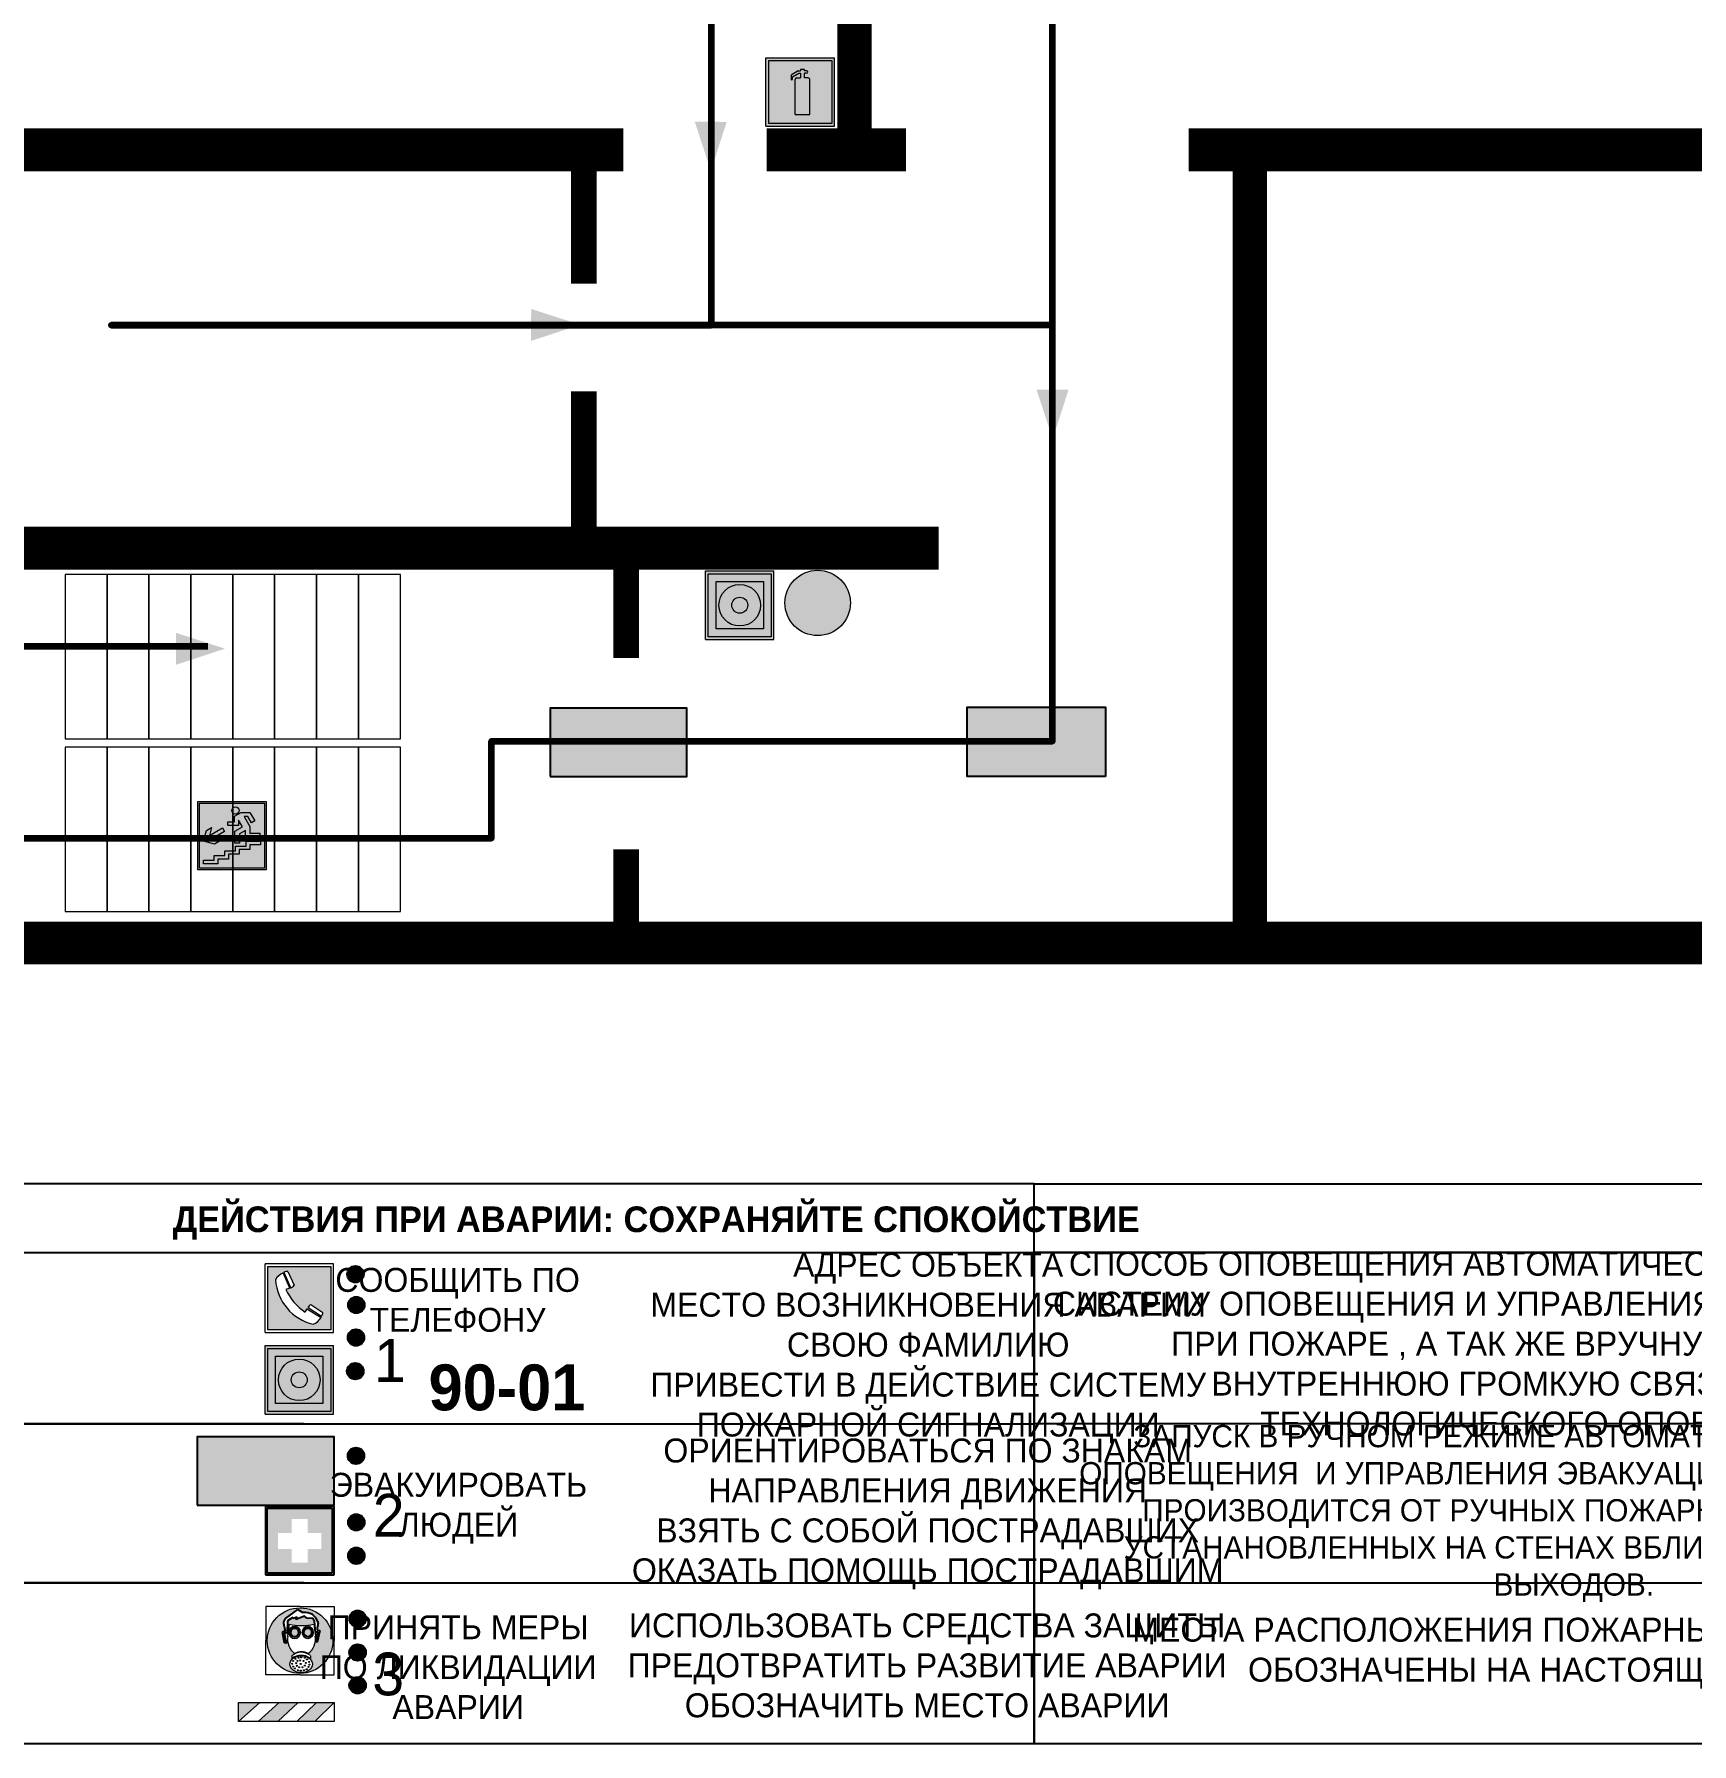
# Model space of a CAD drawing. Header units: millimetres. Extents: x 13114 to 67229, y 22859 to 38520.
# Drawn here: x 24245.7 to 24439.4, y 24697.8 to 24897.6 of the extents above; entities that cross this region are included whole.
import ezdxf

# ---------------------------------------------------------------- set-up
doc = ezdxf.new("R2010")
doc.units = ezdxf.units.MM
doc.layers.add('План_Штампы', color=7, linetype='Continuous')
doc.styles.add('обычный', font='arial.ttf')

# ---------------------------------------------------------------- blocks, each defined once
blk = doc.blocks.new('A$C38D26F80')
h = blk.add_hatch(color=5)
h.dxf.hatch_style = 1
h.paths.add_polyline_path([(-8.77, -4.48, 1), (-0.19, -4.48, 1)])
h.paths.add_polyline_path([(-6.75, -3.58), (-6.75, -3.31), (-6.62, -3.22), (-6.5, -3.22), (-6.42, -3.3), (-6.39, -3.28), (-6.59, -2.23), (-6.59, -2.01), (-6.38, -1.58), (-4.76, -0.4), (-4.13, -0.79, -0.362848), (-2.1, -2.1, -0.201049), (-2.17, -2.48, 0.085434), (-2.26, -3.13), (-1.9, -3.16), (-2.25, -4.7), (-2.4, -4.59), (-2.43, -4.34), (-2.36, -4.34), (-2.14, -3.34), (-2.47, -3.42), (-2.58, -1.95), (-2.77, -1.58), (-3.58, -1.52), (-3.92, -1.26), (-5.05, -1.73), (-4.87, -1.39), (-5.41, -1.6), (-5.41, -1.46), (-6.13, -1.87), (-6.18, -3.5), (-6.56, -3.47), (-6.37, -4.59), (-6.16, -4.43), (-6.16, -4.66), (-6.36, -4.79), (-6.37, -4.8), (-6.51, -4.76)], flags=16)
h.paths.add_polyline_path([(-6.51, -4.76), (-6.36, -4.79), (-6.37, -4.8)], flags=0)
h.paths.add_polyline_path([(-5.92, -2.34, 0.089508), (-2.67, -2.35), (-2.48, -3.88, -0.268602), (-3.4, -6.18, 0.262449), (-5.2, -6.18, -0.268602), (-6.11, -3.88)], flags=16)
edge = h.paths.add_edge_path(flags=16)
edge.add_ellipse((-5.19, -3.41), major_axis=(0, 0.842), ratio=0.848992, start_angle=0, end_angle=360)
edge = h.paths.add_edge_path(flags=0)
edge.add_ellipse((-5.19, -3.39), major_axis=(0, 0.665), ratio=0.853798, start_angle=0, end_angle=360)
edge = h.paths.add_edge_path(flags=0)
edge.add_ellipse((-5.19, -3.4), major_axis=(0, 0.528), ratio=0.864094, start_angle=0, end_angle=360)
edge = h.paths.add_edge_path(flags=16)
edge.add_ellipse((-3.47, -3.4), major_axis=(0, 0.842), ratio=0.848992, start_angle=0, end_angle=360)
h.paths.add_polyline_path([(-3.13, -6.45), (-3.13, -6.84, 0.383174), (-5.57, -6.85), (-5.57, -6.49, -0.369952)], flags=16)
edge = h.paths.add_edge_path(flags=0)
edge.add_ellipse((-3.47, -3.39), major_axis=(0, 0.665), ratio=0.853798, start_angle=0, end_angle=360)
edge = h.paths.add_edge_path(flags=0)
edge.add_ellipse((-3.47, -3.4), major_axis=(0, 0.528), ratio=0.864094, start_angle=0, end_angle=360)
edge = h.paths.add_edge_path(flags=16)
edge.add_ellipse((-4.34, -7.57), major_axis=(-1.48, 0), ratio=0.744955, start_angle=0, end_angle=360)
h.paths.add_polyline_path([(-5.01, -6.85, -1), (-5.15, -6.85, -1)], flags=0)
h.paths.add_polyline_path([(-5.33, -7.14, -1), (-5.47, -7.14, -1)], flags=0)
h.paths.add_polyline_path([(-4.61, -6.71, -1), (-4.74, -6.71, -1)], flags=16)
h.paths.add_polyline_path([(-5.43, -7.51, -1), (-5.57, -7.51, -1)], flags=0)
h.paths.add_polyline_path([(-4.26, -6.67, -1), (-4.4, -6.67, -1)], flags=16)
h.paths.add_polyline_path([(-4.74, -7.14, -1), (-4.88, -7.14, -1)], flags=0)
h.paths.add_polyline_path([(-4.93, -7.43, -1), (-5.07, -7.43, -1)], flags=0)
h.paths.add_polyline_path([(-4.41, -7.07, -1), (-4.54, -7.07, -1)], flags=0)
h.paths.add_polyline_path([(-5.33, -7.87, -1), (-5.46, -7.87, -1)], flags=0)
h.paths.add_polyline_path([(-3.8, -6.71, -1), (-3.94, -6.71, -1)], flags=16)
h.paths.add_polyline_path([(-4.85, -7.78, -1), (-4.98, -7.78, -1)], flags=0)
h.paths.add_polyline_path([(-3.96, -7.14, -1), (-4.1, -7.14, -1)], flags=0)
h.paths.add_polyline_path([(-4.33, -7.53, -1), (-4.47, -7.53, -1)], flags=0)
h.paths.add_polyline_path([(-5.09, -8.12, -1), (-5.23, -8.12, -1)], flags=0)
h.paths.add_polyline_path([(-3.5, -6.94, -1), (-3.64, -6.94, -1)], flags=0)
h.paths.add_polyline_path([(-4.54, -7.97, -1), (-4.68, -7.97, -1)], flags=0)
h.paths.add_polyline_path([(-3.66, -7.39, -1), (-3.8, -7.39, -1)], flags=0)
h.paths.add_polyline_path([(-4.73, -8.35, -1), (-4.86, -8.35, -1)], flags=0)
h.paths.add_polyline_path([(-4.09, -7.96, -1), (-4.23, -7.96, -1)], flags=0)
h.paths.add_polyline_path([(-3.77, -7.74, -1), (-3.91, -7.74, -1)], flags=0)
h.paths.add_polyline_path([(-3.22, -7.27, -1), (-3.35, -7.27, -1)], flags=0)
h.paths.add_polyline_path([(-4.34, -8.4, -1), (-4.47, -8.4, -1)], flags=0)
h.paths.add_polyline_path([(-3.16, -7.61, -1), (-3.3, -7.61, -1)], flags=0)
h.paths.add_polyline_path([(-3.9, -8.35, -1), (-4.04, -8.35, -1)], flags=0)
h.paths.add_polyline_path([(-3.32, -7.91, -1), (-3.46, -7.91, -1)], flags=0)
h.paths.add_polyline_path([(-3.55, -8.23, -1), (-3.69, -8.23, -1)], flags=0)
at = {"color": 5, "lineweight": 5}
for p, q in [((-4.48, 0), (-8.96, 0)), ((-8.96, 0), (-8.96, -4.48)), ((-4.48, 0), (0, 0)), ((0, 0), (0, -4.48)), ((-6.59, -2.01), (-6.38, -1.58)), ((-6.59, -2.23), (-6.59, -2.01)), ((-6.39, -3.28), (-6.59, -2.23)), ((-6.38, -1.58), (-4.76, -0.4)), ((-6.13, -1.87), (-6.18, -3.5)), ((-5.41, -1.46), (-6.13, -1.87)), ((-4.87, -1.39), (-5.41, -1.6)), ((-5.41, -1.6), (-5.41, -1.46)), ((-3.92, -1.26), (-5.05, -1.73)), ((-5.05, -1.73), (-4.87, -1.39)), ((-4.76, -0.4), (-4.13, -0.79)), ((-3.58, -1.52), (-3.92, -1.26)), ((-2.77, -1.58), (-3.58, -1.52)), ((-2.58, -1.95), (-2.77, -1.58)), ((-2.47, -3.42), (-2.58, -1.95)), ((-6.75, -3.31), (-6.62, -3.22)), ((-6.75, -3.58), (-6.75, -3.31)), ((-6.51, -4.76), (-6.75, -3.58)), ((-6.62, -3.22), (-6.5, -3.22)), ((-6.18, -3.5), (-6.56, -3.47)), ((-6.56, -3.47), (-6.37, -4.59)), ((-6.5, -3.22), (-6.42, -3.3)), ((-6.42, -3.3), (-6.39, -3.28)), ((-6.37, -4.59), (-6.16, -4.43)), ((-6.16, -4.43), (-6.16, -4.66)), ((-5.92, -2.34), (-6.11, -3.88)), ((-2.67, -2.34), (-2.48, -3.88)), ((-2.14, -3.34), (-2.47, -3.42)), ((-2.43, -4.34), (-2.4, -4.59)), ((-2.43, -4.34), (-2.36, -4.34)), ((-2.36, -4.34), (-2.14, -3.34)), ((-1.9, -3.16), (-2.26, -3.13)), ((-2.25, -4.7), (-1.9, -3.16)), ((-8.96, -8.96), (-8.96, -4.48)), ((-6.37, -4.8), (-6.51, -4.76)), ((-6.16, -4.66), (-6.37, -4.8)), ((-5.57, -6.49), (-5.57, -6.85)), ((-3.13, -6.45), (-3.13, -6.84)), ((-2.4, -4.59), (-2.25, -4.7)), ((0, -8.96), (0, -4.48)), ((-4.48, -8.96), (-8.96, -8.96)), ((-4.48, -8.96), (0, -8.96))]:
    blk.add_line(p, q, dxfattribs=at)
at = {"color": 5}
for p, q in [((-6.59, -2.01), (-6.38, -1.58)), ((-6.59, -2.23), (-6.59, -2.01)), ((-6.39, -3.28), (-6.59, -2.23)), ((-6.38, -1.58), (-4.76, -0.4)), ((-6.13, -1.87), (-6.18, -3.5)), ((-5.41, -1.46), (-6.13, -1.87)), ((-4.87, -1.39), (-5.41, -1.6)), ((-5.41, -1.6), (-5.41, -1.46)), ((-3.92, -1.26), (-5.05, -1.73)), ((-5.05, -1.73), (-4.87, -1.39)), ((-4.76, -0.4), (-4.13, -0.79)), ((-3.58, -1.52), (-3.92, -1.26)), ((-2.77, -1.58), (-3.58, -1.52)), ((-2.58, -1.95), (-2.77, -1.58)), ((-2.47, -3.42), (-2.58, -1.95)), ((-6.75, -3.31), (-6.62, -3.22)), ((-6.75, -3.58), (-6.75, -3.31)), ((-6.51, -4.76), (-6.75, -3.58)), ((-6.62, -3.22), (-6.5, -3.22)), ((-6.18, -3.5), (-6.56, -3.47)), ((-6.56, -3.47), (-6.37, -4.59)), ((-6.5, -3.22), (-6.42, -3.3)), ((-6.42, -3.3), (-6.39, -3.28)), ((-6.37, -4.59), (-6.16, -4.43)), ((-6.16, -4.43), (-6.16, -4.66)), ((-2.14, -3.34), (-2.47, -3.42)), ((-2.4, -4.59), (-2.43, -4.34)), ((-2.43, -4.34), (-2.36, -4.34)), ((-2.36, -4.34), (-2.14, -3.34)), ((-2.26, -3.13), (-1.9, -3.16)), ((-1.9, -3.16), (-2.25, -4.7)), ((-6.37, -4.8), (-6.51, -4.76)), ((-6.36, -4.79), (-6.51, -4.76)), ((-6.16, -4.66), (-6.37, -4.8)), ((-6.16, -4.66), (-6.36, -4.79)), ((-2.25, -4.7), (-2.4, -4.59))]:
    blk.add_line(p, q, dxfattribs=at)
at = {"color": 5, "lineweight": 5}
for centre, radius in [((-4.48, -4.48), 4.29), ((-4.67, -6.71), 0.0678), ((-4.33, -6.67), 0.0678), ((-3.87, -6.71), 0.0678), ((-5.5, -7.51), 0.0678), ((-5.4, -7.14), 0.0678), ((-5.4, -7.87), 0.0678), ((-5.16, -8.12), 0.0678), ((-5.08, -6.85), 0.0678), ((-5, -7.43), 0.0678), ((-4.91, -7.78), 0.0678), ((-4.81, -7.14), 0.0678), ((-4.79, -8.35), 0.0678), ((-4.61, -7.97), 0.0678), ((-4.47, -7.07), 0.0678), ((-4.4, -7.53), 0.0678), ((-4.4, -8.4), 0.0678), ((-4.16, -7.96), 0.0678), ((-4.03, -7.14), 0.0678), ((-3.97, -8.35), 0.0678), ((-3.84, -7.74), 0.0678), ((-3.73, -7.39), 0.0678), ((-3.62, -8.23), 0.0678), ((-3.57, -6.94), 0.0678), ((-3.39, -7.91), 0.0678), ((-3.28, -7.27), 0.0678), ((-3.23, -7.61), 0.0678)]:
    blk.add_circle(centre, radius, dxfattribs=at)
at = {"color": 5}
for centre, radius, start, end in [((-3.89, -2.66), 1.88, 17.387, 97.1599), ((-2.6, -2.2), 0.511, 326.3906, 11.8614), ((-0.35, -3.07), 1.91, 162.2553, 181.7878)]:
    blk.add_arc(centre, radius, start, end, dxfattribs=at)
at = {"color": 5, "lineweight": 5}
for centre, radius, start, end in [((-2.6, -2.2), 0.513, 326.4781, 11.7739), ((-3.66, -4.24), 2.47, 171.573, 231.7124), ((-4.28, 6.66), 9.15, 259.6987, 280.1569), ((-4.93, -4.24), 2.47, 308.2876, 8.427), ((-0.47, -3.05), 1.79, 161.5846, 182.4584), ((-4.33, -7.88), 1.87, 50.358, 131.5662), ((-4.34, -8.2), 1.82, 48.4943, 132.3565), ((-4.3, -7.78), 1.83, 60.5889, 119.4111)]:
    blk.add_arc(centre, radius, start, end, dxfattribs=at)
for centre, major_axis, ratio in [((-5.19, -3.41), (0, 0.842), 0.848992), ((-5.19, -3.39), (0, 0.665), 0.853798), ((-5.19, -3.4), (0, 0.528), 0.864094), ((-3.47, -3.4), (0, 0.842), 0.848992), ((-3.47, -3.39), (0, 0.665), 0.853798), ((-3.47, -3.4), (0, 0.528), 0.864094), ((-4.34, -7.57), (-1.48, 0), 0.744955)]:
    blk.add_ellipse(centre, major_axis=major_axis, ratio=ratio, dxfattribs=at)
blk = doc.blocks.new('A$C47DD6509')
at = {"lineweight": 5}
for points in [[(-8.69, 0), (-11.19, 0), (-11.19, -2.22)], [(-4.22, 0), (-6.45, 0), (-8.91, -2.22), (-6.61, -2.22)], [(0, 0), (-2.09, 0), (-4.36, -2.22), (-2.29, -2.22)]]:
    blk.add_hatch(color=242, dxfattribs=at).paths.add_polyline_path(points)
at = {"color": 242, "lineweight": 5}
for p, q in [((-11.19, -2.22), (-8.69, 0)), ((-11.19, -2.22), (-11.19, 0)), ((-11.19, 0), (-8.69, 0)), ((-11.19, 0), (0, 0)), ((-8.91, -2.22), (-6.45, 0)), ((-6.61, -2.22), (-4.22, 0)), ((-4.36, -2.22), (-2.09, 0)), ((-2.29, -2.22), (0, 0)), ((0, 0), (0, -2.22)), ((0, -2.22), (-11.19, -2.22))]:
    blk.add_line(p, q, dxfattribs=at)
blk = doc.blocks.new('A$C32E8229D')
at = {"true_color": 0xffffff}
blk.add_hatch(color=7, dxfattribs=at).paths.add_polyline_path([(0, 0), (0, -8), (16, -8), (16, 0)])
h = blk.add_hatch(color=126)
h.paths.add_polyline_path([(0.2, -0.2), (15.8, -0.2), (15.8, -7.8), (0.2, -7.8)])
h.paths.add_polyline_path([(13.49, -2.05), (12.08, -2.05), (11.37, -2.63, 0.162397), (11.29, -2.84), (11.29, -3.63), (10.35, -3.63), (10.35, -4.05), (11.68, -4.05), (11.68, -3.48), (12.26, -4.28), (11.29, -5.1), (11.29, -6.78), (11.85, -6.78), (11.85, -5.44), (12.8, -4.64), (12.8, -5.94), (14.46, -5.94), (14.46, -5.39), (13.45, -5.39), (13.45, -3.97), (12.46, -2.59), (13.15, -2.59), (13.69, -3.34), (14.18, -3)], flags=16)
h.paths.add_polyline_path([(10.74, -1.82, 1), (11.8, -1.82, 1)], flags=16)
h.paths.add_polyline_path([(9.39, -3.59), (5.99, -3.59), (6.56, -3.03), (5.91, -3.03), (5.1, -3.83), (5.91, -4.64), (6.56, -4.64), (5.99, -4.09), (9.39, -4.09)], flags=16)
h.paths.add_polyline_path([(4.29, -1.08), (1.72, -1.08), (1.72, -6.6), (4.29, -6.6)], flags=16)
at = {"color": 126}
blk.add_lwpolyline([(16, -8), (0, -8), (0, 0), (16, 0)], close=True, dxfattribs=at)
blk = doc.blocks.new('A$C18900ED3')
h = blk.add_hatch(color=126)
h.paths.add_polyline_path([(-0.18, -0.18), (-7.02, -0.18), (-7.02, -7.02), (-0.18, -7.02)])
h.paths.add_polyline_path([(-5.89, -4.46), (-5.89, -2.77), (-4.46, -2.77), (-4.46, -1.31), (-2.77, -1.31), (-2.77, -2.77), (-1.33, -2.77), (-1.33, -4.46), (-2.77, -4.46), (-2.77, -5.89), (-4.46, -5.89), (-4.46, -4.46)], flags=16)
at = {"color": 126}
for p, q in [((-7.2, 0), (-7.2, -7.2)), ((0, 0), (-7.2, 0)), ((0, -7.2), (0, 0)), ((-7.02, -7.02), (-7.02, -0.18)), ((-7.02, -0.18), (-0.18, -0.18)), ((-0.18, -0.18), (-0.18, -7.02)), ((-0.18, -7.02), (-7.02, -7.02)), ((-7.2, -7.2), (0, -7.2))]:
    blk.add_line(p, q, dxfattribs=at)
blk = doc.blocks.new('A$C456E1F9C')
at = {"lineweight": 5}
h = blk.add_hatch(color=242, dxfattribs=at)
h.paths.add_polyline_path([(0.51, -1.47), (0.51, -13.26), (12.29, -13.26), (12.29, -1.47)])
h.paths.add_polyline_path([(5.42, -4.95, -0.254479), (4.78, -5.4), (3.52, -2.53, -0.209735), (4.23, -2.4)], flags=16)
h.paths.add_polyline_path([(8.53, -8.6), (10.87, -10.17), (10.54, -10.76), (8.03, -9.13, -0.192251)], flags=16)
h.paths.add_polyline_path([(4.61, -5.49, 0.005518), (3.87, -5.72, 0.128647), (7.49, -10.01, 0.00809), (7.83, -9.33), (10.47, -10.97, -0.16736), (8.99, -12.25, -0.327862), (1.95, -3.95, -0.166952), (3.36, -2.62)], flags=16)
at = {"color": 242, "lineweight": 5}
for p, q in [((0, -13.77), (0, -0.97)), ((12.8, -0.97), (0, -0.97)), ((4.61, -5.49), (3.36, -2.62)), ((3.52, -2.53), (4.78, -5.4)), ((4.23, -2.4), (5.42, -4.95)), ((12.8, -13.77), (12.8, -0.97)), ((7.83, -9.33), (10.47, -10.97)), ((8.03, -9.13), (10.54, -10.76)), ((10.81, -10.12), (8.53, -8.6)), ((10.54, -10.76), (10.8, -10.3)), ((10.8, -10.3), (10.81, -10.12)), ((0, -13.77), (12.8, -13.77))]:
    blk.add_line(p, q, dxfattribs=at)
blk.add_lwpolyline([(0.51, -1.47), (12.29, -1.47), (12.29, -13.26), (0.51, -13.26)], close=True, dxfattribs=at)
for centre, radius, start, end in [((4.59, -5.34), 2.99, 114.2845, 152.1974), ((4.02, -3.27), 0.891, 76.3284, 123.7092), ((11.12, -3.31), 9.19, 183.9915, 256.6009), ((14.98, -39.1), 35.17, 107.1487, 108.4135), ((13.86, -0.94), 11.08, 205.5536, 234.8762), ((4.68, -4.59), 0.824, 276.9621, 334.0723), ((-13.31, 0.8), 23.44, 332.5487, 334.4027), ((8.94, -9.5), 0.989, 114.4092, 157.9388), ((7.87, -9.46), 3, 291.9291, 329.9329)]:
    blk.add_arc(centre, radius, start, end, dxfattribs=at)
blk = doc.blocks.new('A$C54414219')
at = {"true_color": 0xffffff}
h = blk.add_hatch(color=7, dxfattribs=at)
h.paths.add_polyline_path([(2.39, -9.45), (2.39, -18.3), (11.23, -18.3), (11.23, -9.45)], flags=0)
h.paths.add_polyline_path([(10.71, -13.87, -1), (2.92, -13.87, -1)], flags=0)
h.paths.add_polyline_path([(8.3, -13.87, -1), (5.33, -13.87, -1)], flags=0)
h.paths.add_polyline_path([(0.41, -7.47), (0.41, -20.27), (13.21, -20.27), (13.21, -7.47)])
h.paths.add_polyline_path([(0.92, -19.77), (12.71, -19.77), (12.71, -7.98), (0.92, -7.98)], flags=16)
h.paths.add_polyline_path([(11.23, -9.45), (11.23, -18.3), (2.39, -18.3), (2.39, -9.45)], flags=0)
at = {"lineweight": 5}
h = blk.add_hatch(color=242, dxfattribs=at)
h.paths.add_polyline_path([(12.71, -7.98), (0.92, -7.98), (0.92, -19.77), (12.71, -19.77)])
h.paths.add_polyline_path([(11.23, -18.3), (2.39, -18.3), (2.39, -9.45), (11.23, -9.45)], flags=16)
h.paths.add_polyline_path([(10.71, -13.87, -1), (2.92, -13.87, -1)], flags=0)
h.paths.add_polyline_path([(8.3, -13.87, -1), (5.33, -13.87, -1)], flags=0)
at = {"true_color": 0xffffff}
h = blk.add_hatch(color=7, dxfattribs=at)
h.paths.add_polyline_path([(2.39, -9.45), (2.39, -18.3), (11.23, -18.3), (11.23, -9.45)])
h.paths.add_polyline_path([(10.71, -13.87, -1), (2.92, -13.87, -1)], flags=16)
h.paths.add_polyline_path([(8.3, -13.87, -1), (5.33, -13.87, -1)], flags=0)
at = {"lineweight": 5}
h = blk.add_hatch(color=242, dxfattribs=at)
h.paths.add_polyline_path([(2.92, -13.87, 1), (10.71, -13.87, 1)])
h.paths.add_polyline_path([(8.3, -13.87, -1), (5.33, -13.87, -1)], flags=16)
at = {"color": 242, "lineweight": 5}
for p, q in [((0.41, -20.27), (0.41, -7.47)), ((0.41, -7.47), (13.21, -7.47)), ((0.41, -7.47), (13.21, -7.47)), ((13.21, -20.27), (13.21, -7.47)), ((0.41, -20.27), (13.21, -20.27))]:
    blk.add_line(p, q, dxfattribs=at)
for points in [[(0.92, -7.98), (12.71, -7.98), (12.71, -19.77), (0.92, -19.77)], [(2.39, -9.45), (11.23, -9.45), (11.23, -18.3), (2.39, -18.3)]]:
    blk.add_lwpolyline(points, close=True, dxfattribs=at)
for radius in [3.89, 1.49]:
    blk.add_circle((6.81, -13.87), radius, dxfattribs=at)
blk = doc.blocks.new('вниз 3')
at = {"lineweight": 0, "true_color": 0xffffff}
h = blk.add_hatch(color=7, dxfattribs=at)
h.dxf.hatch_style = 1
h.paths.add_polyline_path([(40997.5, -4475.69), (40997.25, -4475.28), (40995.76, -4476.15), (40995.97, -4475.23), (40995.39, -4475.56), (40995.05, -4476.83), (40996.33, -4477.17), (40996.91, -4476.83), (40996, -4476.55)], flags=0)
h.paths.add_polyline_path([(40999.81, -4473.95), (41000.22, -4473.95), (41000.64, -4474.67), (41001.03, -4474.43), (41000.46, -4473.49), (41000.42, -4473.49), (40999.43, -4473.49), (40998.68, -4473.92), (40998.68, -4474.57), (40997.88, -4474.57), (40997.88, -4475), (40999.14, -4475), (40999.14, -4474.43), (40999.14, -4474.38), (40999.59, -4475.15), (40998.72, -4475.67), (40998.72, -4477.06), (40999.24, -4477.06), (40999.24, -4475.96), (40999.95, -4475.56), (40999.95, -4476.43), (41001.61, -4476.43), (41001.61, -4475.88), (41000.47, -4475.88), (41000.47, -4475.12)], flags=0)
h.paths.add_polyline_path([(40999.2, -4473.24, 1), (40998.35, -4473.24, 1)], flags=0)
h.paths.add_polyline_path([(41000.46, -4477.26), (41001.69, -4477.26), (41001.69, -4476.84), (41000.03, -4476.84), (41000.03, -4477.39), (40998.78, -4477.39), (40998.78, -4477.95), (40997.53, -4477.95), (40997.53, -4478.5), (40996.29, -4478.5), (40996.29, -4479.06), (40995.05, -4479.06), (40995.05, -4479.48), (40995.29, -4479.48), (40996.72, -4479.48), (40996.72, -4478.92), (40997.97, -4478.92), (40997.97, -4478.36), (40999.2, -4478.36), (40999.2, -4477.81), (41000.46, -4477.81)], flags=0)
h.paths.add_polyline_path([(41002.37, -4472.17), (40994.37, -4472.17), (40994.37, -4480.17), (41002.37, -4480.17)])
h.paths.add_polyline_path([(41002.16, -4479.96), (40994.57, -4479.96), (40994.57, -4472.37), (41002.16, -4472.37)], flags=16)
h.paths.add_polyline_path([(41001.61, -4475.88), (41001.61, -4476.43), (40999.95, -4476.43), (40999.95, -4475.56), (40999.24, -4475.96), (40999.24, -4477.06), (40998.72, -4477.06), (40998.72, -4475.67), (40999.59, -4475.15), (40999.14, -4474.38), (40999.14, -4474.43), (40999.14, -4475), (40997.88, -4475), (40997.88, -4474.57), (40998.68, -4474.57), (40998.68, -4473.92), (40999.43, -4473.49), (41000.42, -4473.49), (41000.46, -4473.49), (41001.03, -4474.43), (41000.64, -4474.67), (41000.22, -4473.95), (40999.81, -4473.95), (41000.47, -4475.12), (41000.47, -4475.88)], flags=0)
h.paths.add_polyline_path([(41001.69, -4476.84), (41001.69, -4477.26), (41000.46, -4477.26), (41000.46, -4477.81), (40999.2, -4477.81), (40999.2, -4478.36), (40997.97, -4478.36), (40997.97, -4478.92), (40996.72, -4478.92), (40996.72, -4479.48), (40995.05, -4479.48), (40995.05, -4479.06), (40996.29, -4479.06), (40996.29, -4478.5), (40997.53, -4478.5), (40997.53, -4477.95), (40998.78, -4477.95), (40998.78, -4477.39), (41000.03, -4477.39), (41000.03, -4476.84)], flags=0)
h.paths.add_polyline_path([(40998.35, -4473.24, -1), (40999.2, -4473.24, -1)], flags=0)
h.paths.add_polyline_path([(40997.5, -4475.69), (40996, -4476.55), (40996.91, -4476.83), (40996.33, -4477.17), (40995.05, -4476.83), (40995.39, -4475.56), (40995.97, -4475.23), (40995.76, -4476.15), (40997.25, -4475.28)], flags=0)
at = {"lineweight": 0}
h = blk.add_hatch(color=126, dxfattribs=at)
h.dxf.hatch_style = 1
h.paths.add_polyline_path([(41002.16, -4472.37), (40994.57, -4472.37), (40994.57, -4479.96), (41002.16, -4479.96)])
h.paths.add_polyline_path([(40995.97, -4475.23), (40995.76, -4476.15), (40997.25, -4475.28), (40997.5, -4475.69), (40996, -4476.55), (40996.91, -4476.83), (40996.33, -4477.17), (40995.05, -4476.83), (40995.39, -4475.56)], flags=16)
h.paths.add_polyline_path([(40997.88, -4474.57), (40998.68, -4474.57), (40998.68, -4473.92), (40999.43, -4473.49), (41000.42, -4473.49), (41000.46, -4473.49), (41001.03, -4474.43), (41000.64, -4474.67), (41000.22, -4473.95), (40999.81, -4473.95), (41000.47, -4475.12), (41000.47, -4475.88), (41001.61, -4475.88), (41001.61, -4476.43), (40999.95, -4476.43), (40999.95, -4475.56), (40999.24, -4475.96), (40999.24, -4477.06), (40998.72, -4477.06), (40998.72, -4475.67), (40999.59, -4475.15), (40999.14, -4474.38), (40999.14, -4474.43), (40999.14, -4475), (40997.88, -4475)], flags=16)
h.paths.add_polyline_path([(40998.35, -4473.24, -1), (40999.2, -4473.24, -1)], flags=16)
h.paths.add_polyline_path([(40997.53, -4477.95), (40998.78, -4477.95), (40998.78, -4477.39), (41000.03, -4477.39), (41000.03, -4476.84), (41001.69, -4476.84), (41001.69, -4477.26), (41000.46, -4477.26), (41000.46, -4477.81), (40999.2, -4477.81), (40999.2, -4478.36), (40997.97, -4478.36), (40997.97, -4478.92), (40996.72, -4478.92), (40996.72, -4479.48), (40995.05, -4479.48), (40995.05, -4479.06), (40996.29, -4479.06), (40996.29, -4478.5), (40997.53, -4478.5)], flags=16)
at = {"lineweight": 0, "true_color": 0xffffff}
h = blk.add_hatch(color=7, dxfattribs=at)
h.dxf.hatch_style = 1
h.paths.add_polyline_path([(40999.2, -4473.24, 1), (40998.35, -4473.24, 1)])
h.paths.add_polyline_path([(40999.81, -4473.95), (41000.22, -4473.95), (41000.64, -4474.67), (41001.03, -4474.43), (41000.46, -4473.49), (41000.42, -4473.49), (40999.43, -4473.49), (40998.68, -4473.92), (40998.68, -4474.57), (40997.88, -4474.57), (40997.88, -4475), (40999.14, -4475), (40999.14, -4474.43), (40999.14, -4474.38), (40999.59, -4475.15), (40998.72, -4475.67), (40998.72, -4477.06), (40999.24, -4477.06), (40999.24, -4475.96), (40999.95, -4475.56), (40999.95, -4476.43), (41001.61, -4476.43), (41001.61, -4475.88), (41000.47, -4475.88), (41000.47, -4475.12)])
h.paths.add_polyline_path([(40999.2, -4477.81), (41000.46, -4477.81), (41000.46, -4477.26), (41001.69, -4477.26), (41001.69, -4476.84), (41000.03, -4476.84), (41000.03, -4477.39), (40998.78, -4477.39), (40998.78, -4477.95), (40997.53, -4477.95), (40997.53, -4478.5), (40996.29, -4478.5), (40996.29, -4479.06), (40995.05, -4479.06), (40995.05, -4479.48), (40995.29, -4479.48), (40996.72, -4479.48), (40996.72, -4478.92), (40997.97, -4478.92), (40997.97, -4478.36), (40999.2, -4478.36)])
h.paths.add_polyline_path([(40997.5, -4475.69), (40997.25, -4475.28), (40995.76, -4476.15), (40995.97, -4475.23), (40995.39, -4475.56), (40995.05, -4476.83), (40996.33, -4477.17), (40996.91, -4476.83), (40996, -4476.55)])
at = {"color": 126, "lineweight": 0}
for points in [[(40994.37, -4472.17), (41002.37, -4472.17), (41002.37, -4480.17), (40994.37, -4480.17)], [(40994.57, -4472.37), (41002.16, -4472.37), (41002.16, -4479.96), (40994.57, -4479.96)]]:
    blk.add_lwpolyline(points, close=True, dxfattribs=at)
for points in [[(40999.14, -4474.43), (40999.14, -4475), (40997.88, -4475), (40997.88, -4474.57), (40998.68, -4474.57), (40998.68, -4473.92), (40999.43, -4473.49), (41000.42, -4473.49), (41000.46, -4473.49), (41001.03, -4474.43), (41000.64, -4474.67), (41000.22, -4473.95), (40999.81, -4473.95), (41000.47, -4475.12), (41000.47, -4475.88), (41001.61, -4475.88), (41001.61, -4476.43), (40999.95, -4476.43), (40999.95, -4475.56), (40999.24, -4475.96), (40999.24, -4477.06), (40998.72, -4477.06), (40998.72, -4475.67), (40999.59, -4475.15), (40999.14, -4474.38), (40999.14, -4474.43)], [(40995.05, -4476.83), (40995.39, -4475.56), (40995.97, -4475.23), (40995.76, -4476.15), (40997.25, -4475.28), (40997.5, -4475.69), (40996, -4476.55), (40996.91, -4476.83), (40996.33, -4477.17), (40995.05, -4476.83)], [(40995.29, -4479.48), (40995.05, -4479.48), (40995.05, -4479.06), (40996.29, -4479.06), (40996.29, -4478.5), (40997.53, -4478.5), (40997.53, -4477.95), (40998.78, -4477.95), (40998.78, -4477.39), (41000.03, -4477.39), (41000.03, -4476.84), (41001.69, -4476.84), (41001.69, -4477.26), (41000.46, -4477.26), (41000.46, -4477.81), (40999.2, -4477.81), (40999.2, -4478.36), (40997.97, -4478.36), (40997.97, -4478.92), (40996.72, -4478.92), (40996.72, -4479.48), (40995.05, -4479.48)]]:
    blk.add_lwpolyline(points, dxfattribs=at)
blk.add_circle((40998.77, -4473.24), 0.426, dxfattribs=at)
blk = doc.blocks.new('A$C7B4425F7')
at = {"true_color": 0xffffff}
blk.add_hatch(color=7, dxfattribs=at).paths.add_polyline_path([(0, 0), (-16, 0), (-16, -8), (0, -8)])
h = blk.add_hatch(color=126)
h.paths.add_polyline_path([(-0.2, -0.2), (-15.8, -0.2), (-15.8, -7.8), (-0.2, -7.8)])
h.paths.add_polyline_path([(-11.76, -2.03), (-11.76, -3.66), (-11.17, -3.66, -0.568275), (-11.17, -6.18), (-12.58, -6.18), (-12.58, -2.03)], flags=16)
h.paths.add_polyline_path([(-13.33, -4.12, -0.495768), (-13.59, -6.18), (-15.03, -6.18), (-15.03, -2.03), (-13.59, -2.03, -0.487973)], flags=16)
h.paths.add_polyline_path([(-10.25, -2.03), (-9.48, -2.03), (-9.48, -6.18), (-10.25, -6.18)], flags=16)
h.paths.add_polyline_path([(-13.84, -3.69), (-14.24, -3.69), (-14.24, -3.03), (-13.9, -3.03, -0.692621)], flags=0)
h.paths.add_polyline_path([(-9.15, -2.03), (-8.4, -2.03), (-8.04, -3.07), (-7.68, -2.03), (-6.93, -2.03), (-7.64, -4.1), (-6.93, -6.18), (-7.68, -6.18), (-8.04, -5.14), (-8.4, -6.18), (-9.15, -6.18), (-8.44, -4.1)], flags=16)
h.paths.add_polyline_path([(-11.76, -4.46), (-11.42, -4.46, -0.692621), (-11.36, -5.12), (-11.76, -5.12)], flags=0)
h.paths.add_polyline_path([(-13.9, -5.2), (-14.24, -5.2), (-14.24, -4.55), (-13.84, -4.55, -0.708038)], flags=0)
edge = h.paths.add_edge_path(flags=16)
edge.add_ellipse((-5.51, -4.08), major_axis=(0, 2.05), ratio=0.586184, start_angle=0, end_angle=360)
edge = h.paths.add_edge_path(flags=0)
edge.add_ellipse((-5.51, -4.08), major_axis=(0, 1.14), ratio=0.454828, start_angle=0, end_angle=360)
h.paths.add_polyline_path([(-4.13, -4.96, 0.377264), (-3.48, -4.52, 0.0555), (-3.16, -2.03), (-1.66, -2.03), (-1.66, -4.96), (-0.96, -4.96), (-0.96, -7.01), (-1.75, -7.01), (-1.75, -6.18), (-3.3, -6.18), (-3.3, -7.02), (-4.13, -7.02)], flags=16)
h.paths.add_polyline_path([(-2.73, -2.91), (-2.28, -2.91), (-2.28, -4.96), (-3.05, -4.96, 0.079136)], flags=0)
at = {"color": 126}
blk.add_lwpolyline([(-16, -8), (0, -8), (0, 0), (-16, 0)], close=True, dxfattribs=at)
blk = doc.blocks.new('A$C7B8C2D5B')
at = {"lineweight": 0}
h = blk.add_hatch(color=5, dxfattribs=at)
h.dxf.hatch_style = 1
h.paths.add_polyline_path([(1.397, -3.024, 1), (-2.112, -3.024, 1)])
at = {"color": 5, "lineweight": 0}
blk.add_circle((-0.358, -3.024), 1.755, dxfattribs=at)
blk = doc.blocks.new('A$C3AD82952')
at = {"true_color": 0xf5f5ff}
h = blk.add_hatch(color=7, dxfattribs=at)
h.dxf.hatch_style = 1
h.paths.add_polyline_path([(8.21, 8.73, 0.414214), (7.89, 9.05), (7.22, 9.05), (7.22, 9.92), (7.59, 9.92, 1), (7.57, 10.36), (7.22, 10.36), (7.22, 10.6), (6.43, 10.6), (6.43, 10.36), (6.01, 10.36), (4.74, 9.59), (4.74, 8.69), (4.98, 8.73), (4.98, 9.26), (6.12, 9.91), (6.43, 9.91), (6.43, 9.05), (5.76, 9.05, 0.414214), (5.44, 8.73), (5.44, 2.2), (8.21, 2.2)], flags=0)
h.paths.add_polyline_path([(12.8, 12.8), (0, 12.8), (0, 0), (12.8, 0)])
h.paths.add_polyline_path([(0.51, 12.29), (12.29, 12.29), (12.29, 0.51), (0.51, 0.51)], flags=16)
h.paths.add_polyline_path([(4.74, 9.59), (6.01, 10.36), (6.43, 10.36), (6.43, 10.6), (7.22, 10.6), (7.22, 10.36), (7.59, 10.36, -0.94586), (7.59, 9.92), (7.22, 9.92), (7.22, 9.05), (7.89, 9.05, -0.414214), (8.21, 8.73), (8.21, 2.2), (5.44, 2.2), (5.44, 8.73, -0.414214), (5.76, 9.05), (6.43, 9.05), (6.43, 9.91), (6.12, 9.91), (4.98, 9.26), (4.98, 8.73), (4.74, 8.69)], flags=0)
h = blk.add_hatch(color=242)
h.dxf.hatch_style = 1
h.paths.add_polyline_path([(12.29, 12.29), (0.51, 12.29), (0.51, 0.51), (12.29, 0.51)])
h.paths.add_polyline_path([(4.74, 8.69), (4.74, 9.59), (6.01, 10.36), (6.43, 10.36), (6.43, 10.6), (7.22, 10.6), (7.22, 10.36), (7.59, 10.36, -0.94586), (7.59, 9.92), (7.22, 9.92), (7.22, 9.05), (7.89, 9.05, -0.414214), (8.21, 8.73), (8.21, 2.2), (5.44, 2.2), (5.44, 8.73, -0.414214), (5.76, 9.05), (6.43, 9.05), (6.43, 9.91), (6.12, 9.91), (4.98, 9.26), (4.98, 8.73)], flags=16)
h = blk.add_hatch(color=7, dxfattribs=at)
h.dxf.hatch_style = 1
h.paths.add_polyline_path([(8.21, 8.73, 0.414214), (7.89, 9.05), (7.22, 9.05), (7.22, 9.92), (7.59, 9.92, 1), (7.57, 10.36), (7.22, 10.36), (7.22, 10.6), (6.43, 10.6), (6.43, 10.36), (6.01, 10.36), (4.74, 9.59), (4.74, 8.69), (4.98, 8.73), (4.98, 9.26), (6.12, 9.91), (6.43, 9.91), (6.43, 9.05), (5.76, 9.05, 0.414214), (5.44, 8.73), (5.44, 2.2), (8.21, 2.2)])
at = {"color": 242, "lineweight": 5}
for p, q in [((0, 0), (0, 12.8)), ((0, 12.8), (12.8, 12.8)), ((12.8, 0), (12.8, 12.8)), ((6.01, 10.36), (4.74, 9.59)), ((4.98, 9.26), (6.12, 9.91)), ((6.01, 10.36), (6.43, 10.36)), ((6.12, 9.91), (6.43, 9.91)), ((7.22, 10.6), (6.43, 10.6)), ((6.43, 10.6), (6.43, 10.36)), ((6.43, 9.91), (6.43, 9.05)), ((7.22, 10.36), (7.22, 10.6)), ((7.59, 10.36), (7.22, 10.36)), ((7.22, 9.05), (7.22, 9.92)), ((7.59, 9.92), (7.22, 9.92)), ((4.74, 9.59), (4.74, 8.69)), ((4.74, 8.69), (4.98, 8.73)), ((4.98, 8.73), (4.98, 9.26)), ((5.44, 2.2), (5.44, 8.73)), ((5.76, 9.05), (6.43, 9.05)), ((7.89, 9.05), (7.22, 9.05)), ((8.21, 2.2), (8.21, 8.73)), ((0, 0), (12.8, 0)), ((5.44, 2.2), (8.21, 2.2))]:
    blk.add_line(p, q, dxfattribs=at)
blk.add_lwpolyline([(0.51, 12.29), (12.29, 12.29), (12.29, 0.51), (0.51, 0.51)], close=True, dxfattribs=at)
for centre, radius, start, end in [((7.58, 10.14), 0.223, 273.1875, 86.8125), ((5.76, 8.73), 0.32, 90, 180), ((7.89, 8.73), 0.32, 0, 90)]:
    blk.add_arc(centre, radius, start, end, dxfattribs=at)

msp = doc.modelspace()

# ---------------------------------------------------------------- hatches: boundary and pattern name
at = {"lineweight": 0}
h = msp.add_hatch(color=256, dxfattribs=at)
h.dxf.hatch_style = 1
h.paths.add_polyline_path([(24284.2, 24752.66, 1), (24282.27, 24752.66, 1)])
h = msp.add_hatch(color=256, dxfattribs=at)
h.dxf.hatch_style = 1
h.paths.add_polyline_path([(24284.31, 24749.07, 1), (24282.37, 24749.07, 1)])
h = msp.add_hatch(color=256, dxfattribs=at)
h.dxf.hatch_style = 1
h.paths.add_polyline_path([(24284.27, 24745.26, 1), (24282.34, 24745.26, 1)])
h = msp.add_hatch(color=256, dxfattribs=at)
h.dxf.hatch_style = 1
h.paths.add_polyline_path([(24284.19, 24741.33, 1), (24282.25, 24741.33, 1)])
h = msp.add_hatch(color=256, dxfattribs=at)
h.dxf.hatch_style = 1
h.paths.add_polyline_path([(24284.27, 24731.45, 1), (24282.34, 24731.45, 1)])
h = msp.add_hatch(color=256, dxfattribs=at)
h.dxf.hatch_style = 1
h.paths.add_polyline_path([(24284.31, 24723.67, 1), (24282.38, 24723.67, 1)])
h = msp.add_hatch(color=256, dxfattribs=at)
h.dxf.hatch_style = 1
h.paths.add_polyline_path([(24284.3, 24719.77, 1), (24282.37, 24719.77, 1)])
h = msp.add_hatch(color=256, dxfattribs=at)
h.dxf.hatch_style = 1
h.paths.add_polyline_path([(24284.46, 24712.41, 1), (24282.53, 24712.41, 1)])
h = msp.add_hatch(color=256, dxfattribs=at)
h.dxf.hatch_style = 1
h.paths.add_polyline_path([(24284.46, 24708.47, 1), (24282.52, 24708.47, 1)])
h = msp.add_hatch(color=256, dxfattribs=at)
h.dxf.hatch_style = 1
h.paths.add_polyline_path([(24284.46, 24704.63, 1), (24282.53, 24704.63, 1)])

# ---------------------------------------------------------------- linework, layer by layer
for points, const_width in [([(24220.53, 24799.41), (24220.53, 24791.37), (24502.57, 24791.37), (24502.57, 24978.94), (24328.53, 24978.94)], 5), ([(24341.56, 24977.29), (24341.56, 24882.63), (24341.56, 24912.02), (24360.58, 24912.02)], 4), ([(24220.53, 24884.05), (24314.56, 24884.05)], 5), ([(24309.94, 24868.43), (24309.94, 24883.9)], 3), ([(24331.3, 24884.05), (24347.58, 24884.05)], 5), ([(24380.61, 24884.05), (24502.57, 24884.05)], 5), ([(24387.76, 24884.04), (24387.76, 24792.08)], 4), ([(24309.94, 24837.32), (24309.94, 24855.85)], 3), ([(24220.53, 24837.5), (24351.4, 24837.5)], 5), ([(24314.89, 24824.67), (24314.89, 24836.7)], 3), ([(24314.89, 24790.45), (24314.89, 24802.31)], 3)]:
    msp.add_lwpolyline(points, dxfattribs=dict(at, const_width=const_width))
at = {"color": 126, "lineweight": 100, "true_color": 0x008754}
for points in [[(24266, 24826.01), (24238.24, 24826.01), (24238.24, 24803.61), (24299.14, 24803.61), (24299.14, 24814.95), (24364.72, 24814.95), (24364.72, 24942.89), (24364.72, 24900.19), (24436.56, 24900.19)], [(24364.72, 24863.56), (24254.71, 24863.56), (24324.86, 24863.56), (24324.86, 24942.89)]]:
    msp.add_lwpolyline(points, dxfattribs=at)
at = {"lineweight": 0}
for points in [[(24249.32, 24815.21), (24254.22, 24815.21), (24254.22, 24834.41), (24249.32, 24834.41)], [(24254.22, 24815.21), (24259.11, 24815.21), (24259.11, 24834.41), (24254.22, 24834.41)], [(24259.11, 24815.21), (24264.01, 24815.21), (24264.01, 24834.41), (24259.11, 24834.41)], [(24264.01, 24815.21), (24268.91, 24815.21), (24268.91, 24834.41), (24264.01, 24834.41)], [(24268.91, 24815.21), (24273.8, 24815.21), (24273.8, 24834.41), (24268.91, 24834.41)], [(24273.8, 24815.21), (24278.7, 24815.21), (24278.7, 24834.41), (24273.8, 24834.41)], [(24278.7, 24815.21), (24283.59, 24815.21), (24283.59, 24834.41), (24278.7, 24834.41)], [(24283.59, 24815.21), (24288.49, 24815.21), (24288.49, 24834.41), (24283.59, 24834.41)], [(24249.32, 24795.06), (24254.22, 24795.06), (24254.22, 24814.26), (24249.32, 24814.26)], [(24254.22, 24795.06), (24259.11, 24795.06), (24259.11, 24814.26), (24254.22, 24814.26)], [(24259.11, 24795.06), (24264.01, 24795.06), (24264.01, 24814.26), (24259.11, 24814.26)], [(24264.01, 24795.06), (24268.91, 24795.06), (24268.91, 24814.26), (24264.01, 24814.26)], [(24268.91, 24795.06), (24273.8, 24795.06), (24273.8, 24814.26), (24268.91, 24814.26)], [(24273.8, 24795.06), (24278.7, 24795.06), (24278.7, 24814.26), (24273.8, 24814.26)], [(24278.7, 24795.06), (24283.59, 24795.06), (24283.59, 24814.26), (24278.7, 24814.26)], [(24283.59, 24795.06), (24288.49, 24795.06), (24288.49, 24814.26), (24283.59, 24814.26)]]:
    msp.add_lwpolyline(points, close=True, dxfattribs=at)
for points in [[(24218.79, 24755.19), (24362.56, 24755.19), (24362.56, 24763.24), (24218.79, 24763.24)], [(24362.56, 24763.24), (24484.28, 24763.24), (24484.28, 24697.79), (24362.56, 24697.79)], [(24362.56, 24763.24), (24484.28, 24763.24), (24484.28, 24755.19), (24362.56, 24755.19)], [(24218.79, 24755.19), (24362.56, 24755.19), (24362.56, 24697.79), (24218.79, 24697.79)], [(24362.56, 24755.19), (24484.28, 24755.19), (24484.28, 24735.2), (24362.56, 24735.2)], [(24484.28, 24735.2), (24362.56, 24735.2), (24362.56, 24716.62), (24484.28, 24716.62)]]:
    msp.add_lwpolyline(points, close=True)
for points in [[(24277.21, 24735.2), (24218.79, 24735.2), (24362.56, 24735.2)], [(24277.21, 24716.62), (24218.79, 24716.62), (24362.56, 24716.62)]]:
    msp.add_lwpolyline(points)
for centre in [(24283.24, 24752.66), (24283.34, 24749.07), (24283.3, 24745.26), (24283.22, 24741.33), (24283.3, 24731.45), (24283.34, 24723.67), (24283.34, 24719.77), (24283.5, 24712.41), (24283.49, 24708.47), (24283.49, 24704.63)]:
    msp.add_circle(centre, 0.966)
at = {"layer": 'План_Штампы', "color": 126, "true_color": 0x008754}
for points in [[(24322.9, 24887.33), (24326.63, 24887.32), (24324.78, 24881.59)], [(24303.77, 24861.72), (24303.78, 24865.46), (24309.51, 24863.61)], [(24362.84, 24856.03), (24366.58, 24856.02), (24364.73, 24850.28)], [(24262.26, 24823.87), (24262.27, 24827.61), (24268, 24825.76)]]:
    msp.add_solid(points, dxfattribs=at)

# ---------------------------------------------------------------- block references
for name, p, xscale, yscale, zscale in [('A$C3AD82952', (24331.22, 24886.8), 0.625, 0.625, 0.625), ('A$C54414219', (24323.9, 24839.51), 0.625, 0.625, 0.625), ('A$C7B8C2D5B', (24338.04, 24837.69), 2.177419353276491, 2.177419353276491, 2.177419353276491), ('A$C456E1F9C', (24272.68, 24754.47), 0.625, 0.625, 0.625), ('A$C54414219', (24272.42, 24748.99), 0.625, 0.625, 0.625), ('A$C18900ED3', (24280.74, 24725.52), 1.111111111007631, 1.111111111007631, 1.111111111007631), ('A$C38D26F80', (24280.77, 24713.85), 0.8928571427240968, 0.8928571427240968, 0.8928571427240968)]:
    msp.add_blockref(name, p, dxfattribs=dict(xscale=xscale, yscale=yscale, zscale=zscale))
at = {"color": 126, "true_color": 0x008754}
msp.add_blockref('вниз 3', (-16729.56, 29280.09), dxfattribs=at)
at = {"xscale": -1}
msp.add_blockref('A$C32E8229D', (24280.74, 24733.67), dxfattribs=at)
at = {"color": 242, "true_color": 0xc1121c}
msp.add_blockref('A$C47DD6509', (24280.77, 24702.63), dxfattribs=at)
at = {"layer": 'План_Штампы'}
msp.add_blockref('A$C7B4425F7', (24321.98, 24818.81), dxfattribs=at)
at = {"layer": 'План_Штампы', "color": 126, "true_color": 0x008754, "xscale": 1.012510887696, "yscale": 1.012510887696, "zscale": 1.012510887696, "rotation": 359.9978653237144}
msp.add_blockref('A$C32E8229D', (24354.72, 24818.92), dxfattribs=at)

# ---------------------------------------------------------------- texts
at = {"lineweight": 0, "attachment_point": 5, "style": 'обычный'}
for s, insert, char_height, width in [('{\\fProxima Nova Rg|b1|i0|c204|p2;ДЕЙСТВИЯ ПРИ АВАРИИ: СОХРАНЯЙТЕ СПОКОЙСТВИЕ\\H1.6644x; }', (24318.4, 24758.65), 3, 175.1736), ('{\\fProxima Nova Rg|b0|i0|c204|p2;СПОСОБ ОПОВЕЩЕНИЯ АВТОМАТИЧЕСКИЙ ЧЕРЕЗ РЕЧЕВУЮ СИСТЕМУ ОПОВЕЩЕНИЯ И УПРАВЛЕНИЯ ЭВАКУАЦИЕЙ ЛЮДЕЙ ПРИ ПОЖАРЕ , А ТАК ЖЕ ВРУЧНУЮ, ИСПОЛЬЗУЯ ВНУТРЕННЮЮ ГРОМКУЮ СВЯЗЬ СИСТЕМЫ ТЕХНОЛОГИЧЕСКОГО ОПОВЕЩЕНИЯ.}', (24424.18, 24744.15), 2.8, 118.5618), ('\\pi-8.4,l8.4,t8.4;{\\fProxima Nova Rg|b0|i0|c204|p2;АДРЕС ОБЪЕКТА\\PМЕСТО ВОЗНИКНОВЕНИЯ АВАРИИ\\PСВОЮ ФАМИЛИЮ\\PПРИВЕСТИ В ДЕЙСТВИЕ СИСТЕМУ \\PПОЖАРНОЙ СИГНАЛИЗАЦИИ}', (24350.18, 24744.03), 2.8, 126.6484), ('{\\fProxima Nova Rg|b0|i0|c204|p2;СООБЩИТЬ ПО \\PТЕЛЕФОНУ}', (24295.18, 24749.65), 2.8, 126.6484), ('{\\fProxima Nova Rg|b0|i0|c204|p2;1\\H1.1667x; }', (24287.28, 24742.58), 5, 126.6484), ('{\\fProxima Nova Rg|b1|i0|c204|p2;\\H1.0714x;90-01\\fProxima Nova Rg|b0|i0|c204|p2;\\H0.93331x; \\H1.3449x; }', (24300.95, 24739.4), 5, 126.6484), ('{\\fProxima Nova Rg|b0|i0|c204|p2;\\P\\pt7.8;ЗАПУСК В РУЧНОМ РЕЖИМЕ АВТОМАТИЧЕСКОЙ СИСТЕМЫ ОПОВЕЩЕНИЯ  И УПРАВЛЕНИЯ ЭВАКУАЦИИ ЛЮДЕЙ ПРИ ПОЖАРЕ ПРОИЗВОДИТСЯ ОТ РУЧНЫХ ПОЖАРНЫХ ИЗВЕЩАТЕЛЕЙ, УСТАНАНОВЛЕННЫХ НА СТЕНАХ ВБЛИЗИ ЭВАКУАЦИОННЫХ ВЫХОДОВ. }', (24425.63, 24726.87), 2.6, 121.7868), ('\\pi-8.4,l8.4,t8.4;{\\fProxima Nova Rg|b0|i0|c204|p2;ОРИЕНТИРОВАТЬСЯ ПО ЗНАКАМ \\PНАПРАВЛЕНИЯ ДВИЖЕНИЯ\\PВЗЯТЬ С СОБОЙ ПОСТРАДАВШИХ\\PОКАЗАТЬ ПОМОЩЬ ПОСТРАДАВШИМ}', (24350.12, 24724.66), 2.8, 126.6484), ('{\\fProxima Nova Rg|b0|i0|c204|p2;ЭВАКУИРОВАТЬ \\PЛЮДЕЙ}', (24295.28, 24725.32), 2.8, 126.6484), ('{\\fProxima Nova Rg|b0|i0|c204|p2;2\\H1.1967x; }', (24287.13, 24724.5), 5, 126.6484), ('{\\fProxima Nova Rg|b0|i0|c204|p2;ПРИНЯТЬ МЕРЫ \\PПО ЛИКВИДАЦИИ \\PАВАРИИ}', (24295.24, 24706.75), 2.8, 126.6484), ('\\pi-8.4,l8.4,t8.4;{\\fProxima Nova Rg|b0|i0|c204|p2;ИСПОЛЬЗОВАТЬ СРЕДСТВА ЗАЩИТЫ \\PПРЕДОТВРАТИТЬ РАЗВИТИЕ АВАРИИ\\PОБОЗНАЧИТЬ МЕСТО АВАРИИ}', (24350.06, 24706.94), 2.8, 126.6484), ('\\pt8.4;{\\fProxima Nova Rg|b0|i0|c204|p2;\\PМЕСТА РАСПОЛОЖЕНИЯ ПОЖАРНЫХ ИЗВЕЩАТЕЛЕЙ ОБОЗНАЧЕНЫ НА НАСТОЯЩЕМ ПЛАНЕ}', (24423.99, 24710.72), 2.8, 118.5618), ('{\\fProxima Nova Rg|b0|i0|c204|p2;3\\H1.1967x; }', (24287.07, 24705.92), 5, 126.6484)]:
    msp.add_mtext(s, dxfattribs=dict(at, insert=insert, char_height=char_height, width=width))

doc.saveas('drawing.dxf')
